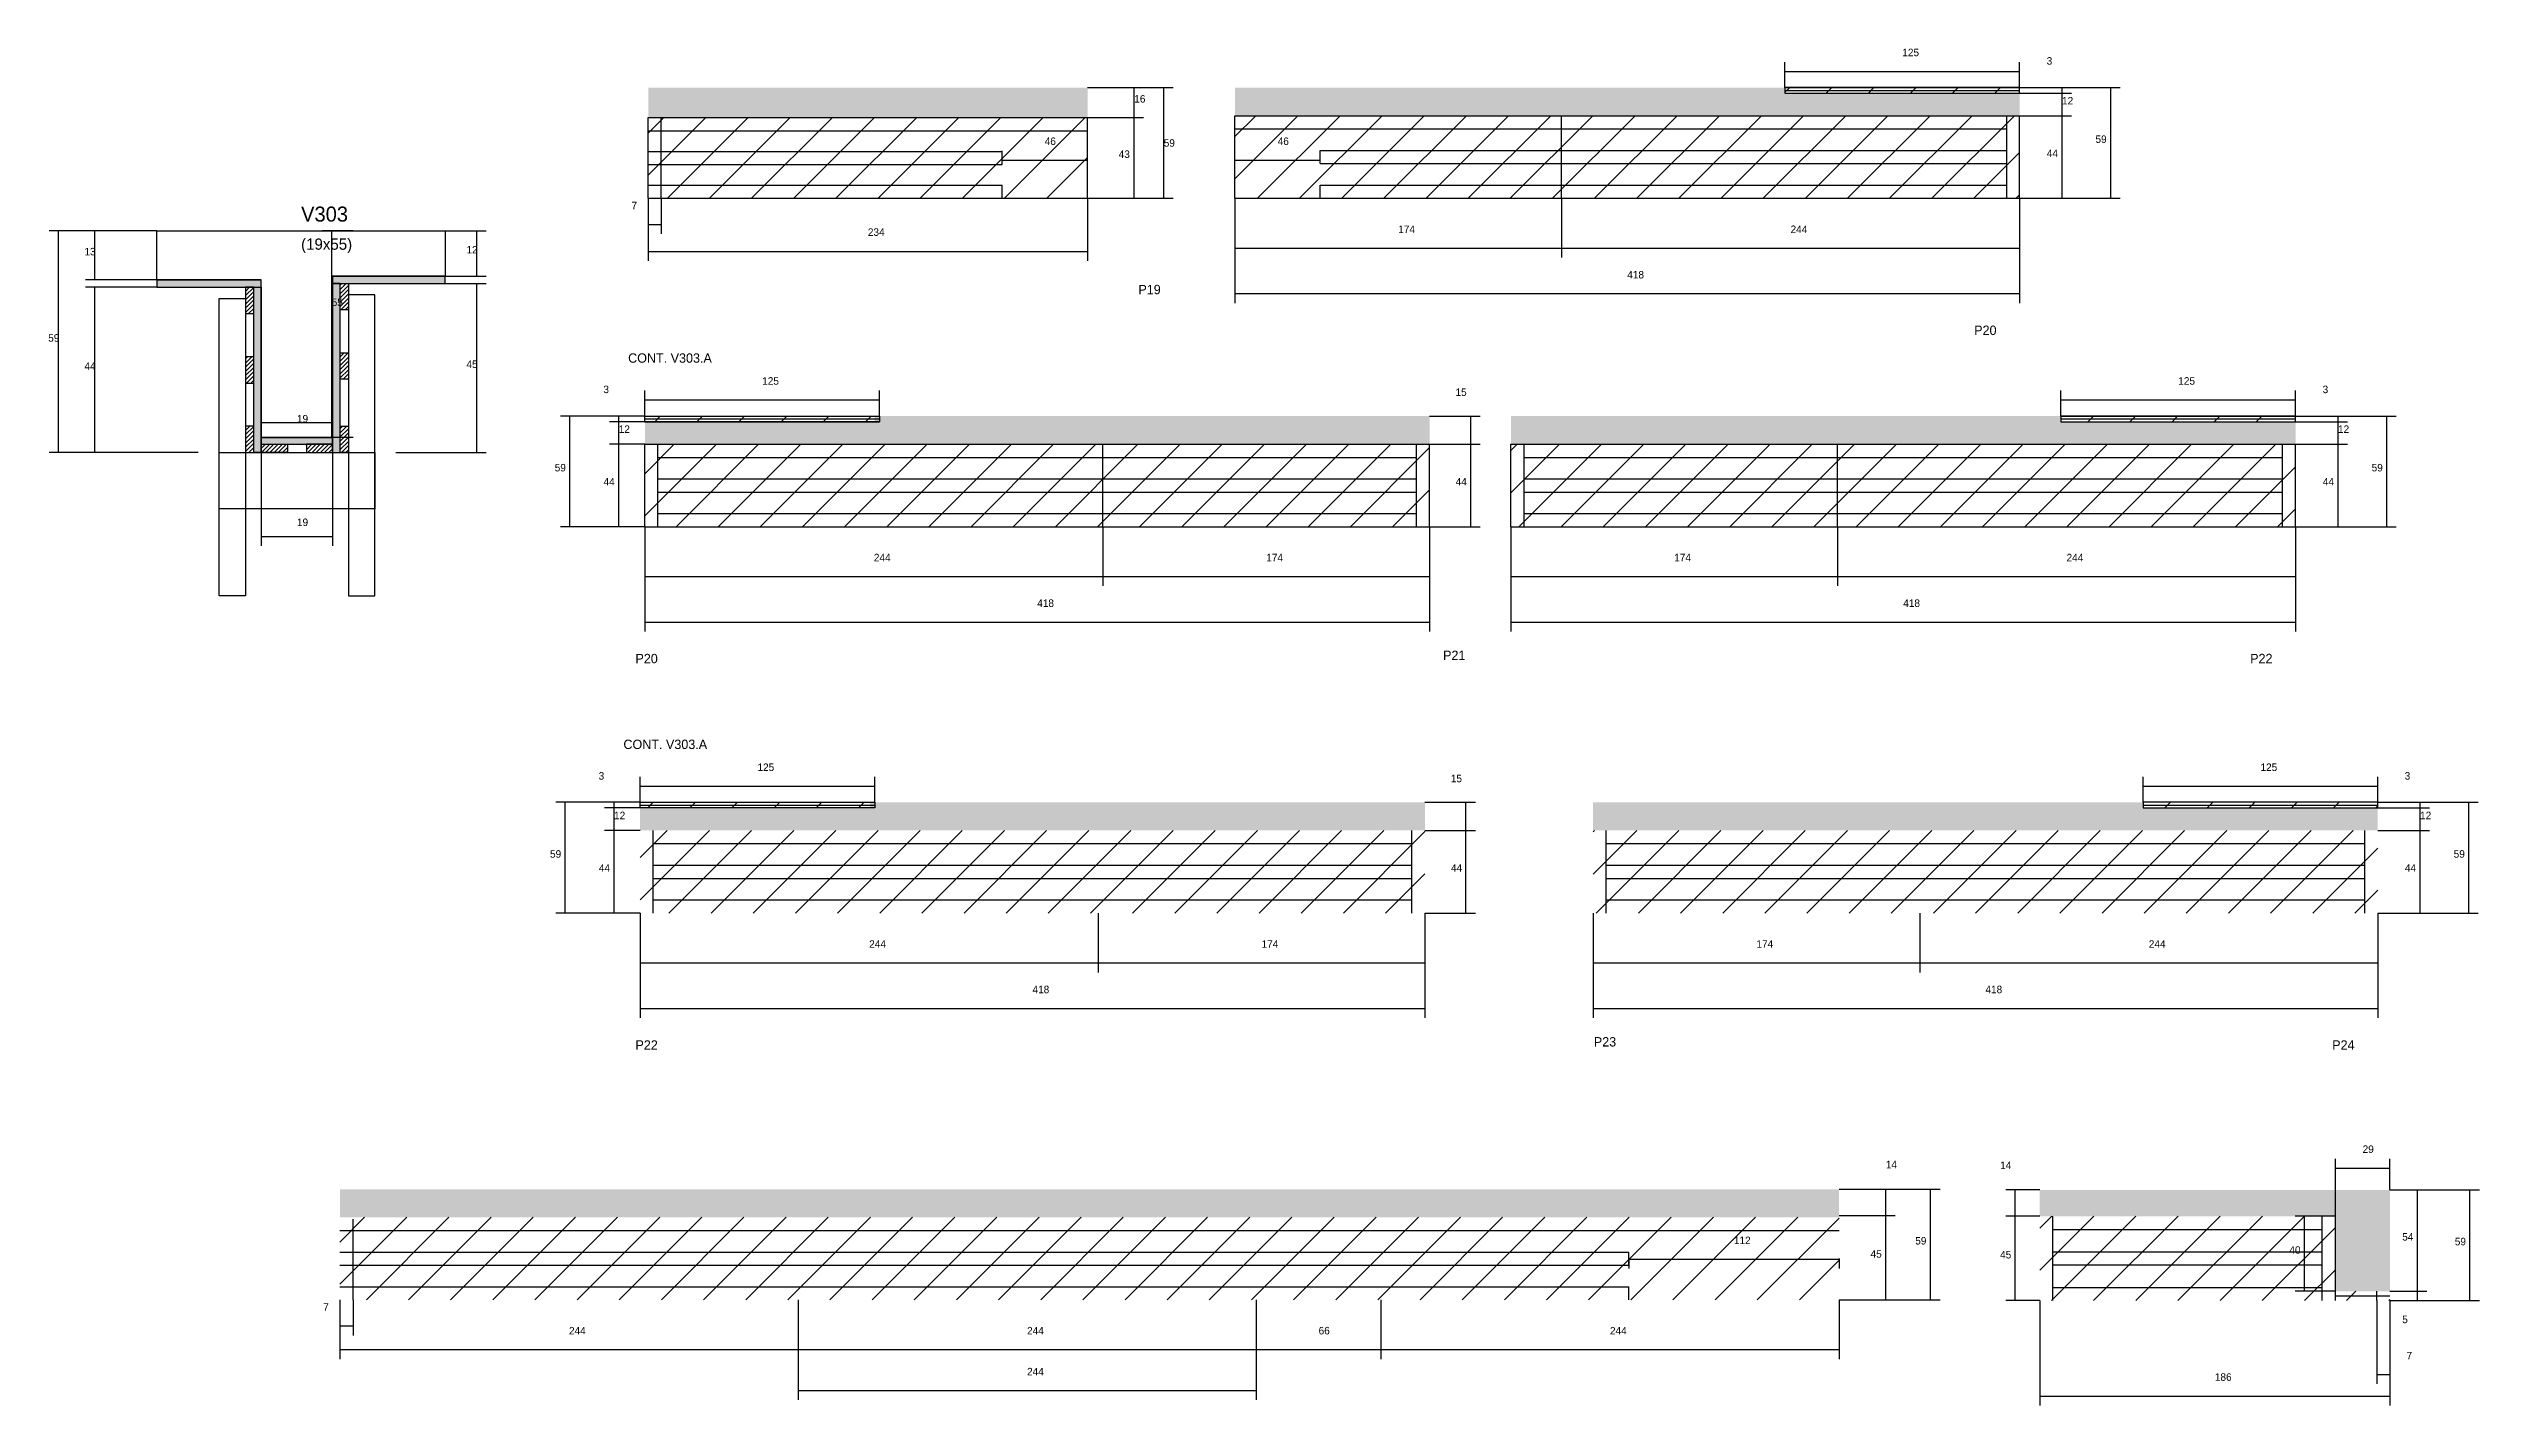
# Model space of a CAD drawing. Header units: metres. Extents: x 5218 to 8032, y 5783 to 7146.
# Drawn here: x 6737 to 8032, y 6424 to 7146 of the extents above; entities that cross this region are included whole.
import ezdxf

# ---------------------------------------------------------------- set-up
doc = ezdxf.new("R2010")
doc.units = ezdxf.units.M
for name, color, linetype in [('CONCRETO', 251, 'Continuous'), ('COTA', 241, 'Continuous'), ('Cota Seção (2x)', 4, 'Continuous'), ('Hachura', 253, 'Continuous'), ('Madeira', 126, 'Continuous'), ('NOMENCLATURA', 7, 'Continuous'), ('Painéis', 200, 'Continuous'), ('REAPROVEITAMENTO', 251, 'Continuous'), ('SARR_2.2x7', 40, 'Continuous'), ('SARR_3.5x7', 81, 'Continuous'), ('SARR_EDITAR', 141, 'Continuous'), ('Texto Seção', 7, 'Continuous')]:
    doc.layers.add(name, color=color, linetype=linetype)

msp = doc.modelspace()

# ---------------------------------------------------------------- hatches: boundary and pattern name
at = {"layer": 'COTA'}
h = msp.add_hatch(dxfattribs=at)
h.set_pattern_fill('AR-CONC', scale=0.03)
h.paths.add_polyline_path([(7290.4, 7109.6), (7290.4, 7125.6), (7290.4, 7125.6), (7056.4, 7125.6), (7056.4, 7125.6), (7056.4, 7109.6), (7056.4, 7109.6), (7290.4, 7109.6)])
h = msp.add_hatch(dxfattribs=at)
h.set_pattern_fill('AR-CONC', scale=0.03)
h.paths.add_polyline_path([(7368.9, 7125.6), (7368.9, 7110.6), (7368.9, 7110.6), (7786.9, 7110.6), (7786.9, 7110.6), (7786.9, 7122.6), (7786.9, 7122.6), (7661.9, 7122.6), (7661.9, 7122.6), (7661.9, 7125.6), (7661.9, 7125.6), (7368.9, 7125.6)])
h = msp.add_hatch(dxfattribs=at)
h.set_pattern_fill('AR-CONC', scale=0.03)
h.paths.add_polyline_path([(7472.6, 6935.6), (7472.6, 6950.6), (7472.6, 6950.6), (7177.1, 6950.6), (7177.1, 6950.6), (7177.1, 6947.6), (7177.1, 6947.6), (7054.6, 6947.6), (7054.6, 6947.6), (7054.6, 6935.6), (7054.6, 6935.6), (7472.6, 6935.6)])
h = msp.add_hatch(dxfattribs=at)
h.set_pattern_fill('AR-CONC', scale=0.03)
h.paths.add_polyline_path([(7515.9, 6950.6), (7515.9, 6935.6), (7515.9, 6935.6), (7933.9, 6935.6), (7933.9, 6935.6), (7933.9, 6947.6), (7933.9, 6947.6), (7808.9, 6947.6), (7808.9, 6947.6), (7808.9, 6950.6), (7808.9, 6950.6), (7515.9, 6950.6)])
h = msp.add_hatch(dxfattribs=at)
h.set_pattern_fill('AR-CONC', scale=0.03)
h.paths.add_polyline_path([(7470.1, 6729.8), (7470.1, 6744.8), (7470.1, 6744.8), (7174.6, 6744.8), (7174.6, 6744.8), (7174.6, 6741.8), (7174.6, 6741.8), (7052.1, 6741.8), (7052.1, 6741.8), (7052.1, 6729.8), (7052.1, 6729.8), (7470.1, 6729.8)])
h = msp.add_hatch(dxfattribs=at)
h.set_pattern_fill('AR-CONC', scale=0.03)
h.paths.add_polyline_path([(7559.7, 6744.8), (7559.7, 6729.8), (7559.7, 6729.8), (7977.7, 6729.8), (7977.7, 6729.8), (7977.7, 6741.8), (7977.7, 6741.8), (7852.7, 6741.8), (7852.7, 6741.8), (7852.7, 6744.8), (7852.7, 6744.8), (7559.7, 6744.8)])
h = msp.add_hatch(dxfattribs=at)
h.set_pattern_fill('AR-CONC', scale=0.03)
h.paths.add_polyline_path([(7690.7, 6523.7), (7690.7, 6538.7), (7690.7, 6538.7), (6892.2, 6538.7), (6892.2, 6538.7), (6892.2, 6523.7), (6892.2, 6523.7), (7690.7, 6523.7)])
h = msp.add_hatch(dxfattribs=at)
h.set_pattern_fill('AR-CONC', scale=0.03)
h.paths.add_polyline_path([(7797.6, 6538.3), (7797.6, 6524.3), (7797.6, 6524.3), (7955.1, 6524.3), (7955.1, 6524.3), (7955.1, 6484.3), (7955.1, 6484.3), (7984.1, 6484.3), (7984.1, 6484.3), (7984.1, 6538.3), (7984.1, 6538.3), (7797.6, 6538.3)])
at = {"layer": 'Hachura'}
h = msp.add_hatch(color=8, dxfattribs=at)
h.dxf.hatch_style = 1
h.paths.add_polyline_path([(6850.3, 7019.2), (6850.3, 7023.2), (6850.3, 7023.2), (6794.7, 7023.2), (6794.7, 7023.2), (6794.7, 7019.2), (6794.7, 7019.2), (6850.3, 7019.2)])
h = msp.add_hatch(dxfattribs=at)
h.set_pattern_fill('ANSI31', scale=0.5)
h.paths.add_polyline_path([(6841.9, 7005.2), (6846.3, 7005.2), (6846.3, 7005.2), (6846.3, 7019.2), (6846.3, 7019.2), (6841.9, 7019.2), (6841.9, 7019.2), (6841.9, 7005.2)])
h = msp.add_hatch(color=8, dxfattribs=at)
h.dxf.hatch_style = 1
h.paths.add_polyline_path([(6846.3, 7019.2), (6850.3, 7019.2), (6850.3, 7019.2), (6850.3, 6931.2), (6850.3, 6931.2), (6846.3, 6931.2), (6846.3, 6931.2), (6846.3, 7019.2)])
h = msp.add_hatch(color=8, dxfattribs=at)
h.dxf.hatch_style = 1
h.paths.add_polyline_path([(6948.3, 7021.2), (6948.3, 7025.2), (6948.3, 7025.2), (6888.3, 7025.2), (6888.3, 7025.2), (6888.3, 7021.2), (6888.3, 7021.2), (6948.3, 7021.2)])
h = msp.add_hatch(color=8, dxfattribs=at)
h.dxf.hatch_style = 1
h.paths.add_polyline_path([(6892.3, 7021.2), (6888.3, 7021.2), (6888.3, 7021.2), (6888.3, 6931.2), (6888.3, 6931.2), (6892.3, 6931.2), (6892.3, 6931.2), (6892.3, 7021.2)])
h = msp.add_hatch(dxfattribs=at)
h.set_pattern_fill('ANSI31', scale=0.5)
h.paths.add_polyline_path([(6896.7, 7007.2), (6892.3, 7007.2), (6892.3, 7007.2), (6892.3, 7021.2), (6892.3, 7021.2), (6896.7, 7021.2), (6896.7, 7021.2), (6896.7, 7007.2)])
h = msp.add_hatch(dxfattribs=at)
h.set_pattern_fill('ANSI31', scale=0.5)
h.paths.add_polyline_path([(6841.9, 6968.2), (6846.3, 6968.2), (6846.3, 6968.2), (6846.3, 6982.2), (6846.3, 6982.2), (6841.9, 6982.2), (6841.9, 6982.2), (6841.9, 6968.2)])
h = msp.add_hatch(dxfattribs=at)
h.set_pattern_fill('ANSI31', scale=0.5)
h.paths.add_polyline_path([(6896.7, 6970.2), (6892.3, 6970.2), (6892.3, 6970.2), (6892.3, 6984.2), (6892.3, 6984.2), (6896.7, 6984.2), (6896.7, 6984.2), (6896.7, 6970.2)])
h = msp.add_hatch(dxfattribs=at)
h.set_pattern_fill('ANSI31', scale=0.5)
h.paths.add_polyline_path([(6841.9, 6931.2), (6846.3, 6931.2), (6846.3, 6931.2), (6846.3, 6945.2), (6846.3, 6945.2), (6841.9, 6945.2), (6841.9, 6945.2), (6841.9, 6931.2)])
h = msp.add_hatch(dxfattribs=at)
h.set_pattern_fill('ANSI31', scale=0.5)
h.paths.add_polyline_path([(6896.7, 6931.2), (6892.3, 6931.2), (6892.3, 6931.2), (6892.3, 6945.2), (6892.3, 6945.2), (6896.7, 6945.2), (6896.7, 6945.2), (6896.7, 6931.2)])
h = msp.add_hatch(color=8, dxfattribs=at)
h.dxf.hatch_style = 1
h.paths.add_polyline_path([(6888.3, 6935.6), (6888.3, 6939.2), (6888.3, 6939.2), (6850.3, 6939.2), (6850.3, 6939.2), (6850.3, 6935.6), (6850.3, 6935.6), (6888.3, 6935.6)])
h = msp.add_hatch(dxfattribs=at)
h.set_pattern_fill('ANSI31', scale=0.5)
h.paths.add_polyline_path([(6850.3, 6931.2), (6850.3, 6935.6), (6850.3, 6935.6), (6864.3, 6935.6), (6864.3, 6935.6), (6864.3, 6931.2), (6864.3, 6931.2), (6850.3, 6931.2)])
h = msp.add_hatch(dxfattribs=at)
h.set_pattern_fill('ANSI31', scale=0.5)
h.paths.add_polyline_path([(6888.3, 6931.2), (6888.3, 6935.6), (6888.3, 6935.6), (6874.3, 6935.6), (6874.3, 6935.6), (6874.3, 6931.2), (6874.3, 6931.2), (6888.3, 6931.2)])
at = {"layer": 'REAPROVEITAMENTO'}
h = msp.add_hatch(dxfattribs=at)
h.set_pattern_fill('ANSI31', scale=5)
h.paths.add_polyline_path([(7661.9, 7122.6), (7661.9, 7125.6), (7661.9, 7125.6), (7786.9, 7125.6), (7786.9, 7125.6), (7786.9, 7122.6), (7786.9, 7122.6), (7661.9, 7122.6)])
h = msp.add_hatch(dxfattribs=at)
h.set_pattern_fill('ANSI31', scale=5)
h.paths.add_polyline_path([(7056.4, 7066.6), (7290.4, 7066.6), (7290.4, 7066.6), (7290.4, 7109.6), (7290.4, 7109.6), (7056.4, 7109.6), (7056.4, 7109.6), (7056.4, 7066.6)])
h = msp.add_hatch(dxfattribs=at)
h.set_pattern_fill('ANSI31', scale=5)
h.paths.add_polyline_path([(7368.9, 7110.6), (7368.9, 7066.6), (7368.9, 7066.6), (7786.9, 7066.6), (7786.9, 7066.6), (7786.9, 7110.6), (7786.9, 7110.6), (7368.9, 7110.6)])
h = msp.add_hatch(dxfattribs=at)
h.set_pattern_fill('ANSI31', scale=5)
h.paths.add_polyline_path([(7054.6, 6947.6), (7054.6, 6950.6), (7054.6, 6950.6), (7179.6, 6950.6), (7179.6, 6950.6), (7179.6, 6947.6), (7179.6, 6947.6), (7054.6, 6947.6)])
h = msp.add_hatch(dxfattribs=at)
h.set_pattern_fill('ANSI31', scale=5)
h.paths.add_polyline_path([(7808.9, 6947.6), (7808.9, 6950.6), (7808.9, 6950.6), (7933.9, 6950.6), (7933.9, 6950.6), (7933.9, 6947.6), (7933.9, 6947.6), (7808.9, 6947.6)])
h = msp.add_hatch(dxfattribs=at)
h.set_pattern_fill('ANSI31', scale=5)
h.paths.add_polyline_path([(7054.6, 6935.6), (7054.6, 6891.6), (7054.6, 6891.6), (7472.6, 6891.6), (7472.6, 6891.6), (7472.6, 6935.6), (7472.6, 6935.6), (7054.6, 6935.6)])
h = msp.add_hatch(dxfattribs=at)
h.set_pattern_fill('ANSI31', scale=5)
h.paths.add_polyline_path([(7515.9, 6935.6), (7515.9, 6891.6), (7515.9, 6891.6), (7933.9, 6891.6), (7933.9, 6891.6), (7933.9, 6935.6), (7933.9, 6935.6), (7515.9, 6935.6)])
h = msp.add_hatch(dxfattribs=at)
h.set_pattern_fill('ANSI31', scale=5)
h.paths.add_polyline_path([(7052.1, 6741.8), (7052.1, 6744.8), (7052.1, 6744.8), (7177.1, 6744.8), (7177.1, 6744.8), (7177.1, 6741.8), (7177.1, 6741.8), (7052.1, 6741.8)])
h = msp.add_hatch(dxfattribs=at)
h.set_pattern_fill('ANSI31', scale=5)
h.paths.add_polyline_path([(7852.7, 6741.8), (7852.7, 6744.8), (7852.7, 6744.8), (7977.7, 6744.8), (7977.7, 6744.8), (7977.7, 6741.8), (7977.7, 6741.8), (7852.7, 6741.8)])
h = msp.add_hatch(dxfattribs=at)
h.set_pattern_fill('ANSI31', scale=5)
h.paths.add_polyline_path([(7470.1, 6685.8), (7470.1, 6729.8), (7470.1, 6729.8), (7052.1, 6729.8), (7052.1, 6729.8), (7052.1, 6685.8), (7052.1, 6685.8), (7470.1, 6685.8)])
h = msp.add_hatch(dxfattribs=at)
h.set_pattern_fill('ANSI31', scale=5)
h.paths.add_polyline_path([(7559.7, 6729.8), (7559.7, 6685.8), (7559.7, 6685.8), (7977.7, 6685.8), (7977.7, 6685.8), (7977.7, 6729.8), (7977.7, 6729.8), (7559.7, 6729.8)])
h = msp.add_hatch(dxfattribs=at)
h.set_pattern_fill('ANSI31', scale=5)
h.paths.add_polyline_path([(6892.2, 6523.7), (6892.2, 6479.7), (6892.2, 6479.7), (7690.7, 6479.7), (7690.7, 6479.7), (7690.7, 6523.7), (7690.7, 6523.7), (6892.2, 6523.7)])
h = msp.add_hatch(dxfattribs=at)
h.set_pattern_fill('ANSI31', scale=5)
h.paths.add_polyline_path([(7955.1, 6484.3), (7955.1, 6524.3), (7955.1, 6524.3), (7797.6, 6524.3), (7797.6, 6524.3), (7797.6, 6479.3), (7797.6, 6479.3), (7984.1, 6479.3), (7984.1, 6479.3), (7984.1, 6484.3), (7984.1, 6484.3), (7955.1, 6484.3)])

# ---------------------------------------------------------------- linework, layer by layer
at = {"layer": 'CONCRETO'}
msp.add_lwpolyline([(6794.7, 7023.2), (6794.7, 7049.2), (6948.3, 7049.2), (6948.3, 7025.2), (6888.3, 7025.2), (6888.3, 6939.2), (6850.3, 6939.2), (6850.3, 7023.2)], close=True, dxfattribs=at)
at = {"layer": 'COTA'}
for p, q in [((7661.9, 7125.6), (7661.9, 7139.2)), ((7786.9, 7125.6), (7786.9, 7139.2)), ((7290.4, 7125.6), (7320.3, 7125.6)), ((7290.4, 7125.6), (7336, 7125.6)), ((7315.3, 7109.6), (7315.3, 7125.6)), ((7331, 7066.6), (7331, 7125.6)), ((7661.9, 7134.2), (7786.9, 7134.2)), ((7786.9, 7125.6), (7814.5, 7125.6)), ((7786.9, 7125.6), (7840.5, 7125.6)), ((7786.9, 7122.6), (7814.5, 7122.6)), ((7786.9, 7122.6), (7814.5, 7122.6)), ((7809.5, 7122.6), (7809.5, 7125.6)), ((7809.5, 7110.6), (7809.5, 7122.6)), ((7835.5, 7066.6), (7835.5, 7125.6)), ((7290.4, 7109.6), (7320.3, 7109.6)), ((7290.4, 7109.6), (7320.3, 7109.6)), ((7315.3, 7066.6), (7315.3, 7109.6)), ((7786.9, 7110.6), (7814.5, 7110.6)), ((7786.9, 7110.6), (7814.5, 7110.6)), ((7809.5, 7066.6), (7809.5, 7110.6)), ((7244.9, 7086), (7244.9, 7091.9)), ((7244.9, 7086.9), (7290.4, 7086.9)), ((7290.4, 7086), (7290.4, 7091.9)), ((7368.9, 7086), (7368.9, 7091.9)), ((7368.9, 7086.9), (7414.4, 7086.9)), ((7414.4, 7086), (7414.4, 7091.9)), ((7056.3, 7066.6), (7056.3, 7047.7)), ((7056.4, 7066.6), (7056.4, 7033.3)), ((7063.3, 7066.6), (7063.3, 7047.7)), ((7290.4, 7066.6), (7290.4, 7033.3)), ((7290.4, 7066.6), (7320.3, 7066.6)), ((7290.4, 7066.6), (7336, 7066.6)), ((7368.9, 7066.6), (7368.9, 7035.1)), ((7368.9, 7066.6), (7368.9, 7010.8)), ((7542.9, 7066.6), (7542.9, 7035.1)), ((7542.9, 7066.6), (7542.9, 7035.1)), ((7786.9, 7066.6), (7786.9, 7035.1)), ((7786.9, 7066.6), (7786.9, 7010.8)), ((7786.9, 7066.6), (7814.5, 7066.6)), ((7786.9, 7066.6), (7840.5, 7066.6)), ((6794.7, 7049.2), (6737.3, 7049.2)), ((6742.3, 6931.2), (6742.3, 7049.2)), ((6794.7, 7049.2), (6756.6, 7049.2)), ((6761.6, 7023.2), (6761.6, 7049.2)), ((6948.3, 7049.2), (6970.1, 7049.2)), ((6965.1, 7025.2), (6965.1, 7049.2)), ((7056.3, 7052.7), (7063.3, 7052.7)), ((7056.4, 7038.3), (7290.4, 7038.3)), ((7368.9, 7040.1), (7542.9, 7040.1)), ((7542.9, 7040.1), (7786.9, 7040.1)), ((6794.7, 7023.2), (6756.6, 7023.2)), ((6794.7, 7019.2), (6756.6, 7019.2)), ((6761.6, 6931.2), (6761.6, 7019.2)), ((6948.3, 7025.2), (6970.1, 7025.2)), ((6948.3, 7021.2), (6970.1, 7021.2)), ((6965.1, 6931.2), (6965.1, 7021.2)), ((7368.9, 7015.8), (7786.9, 7015.8)), ((7054.6, 6950.6), (7054.6, 6964.2)), ((7054.6, 6959.2), (7179.6, 6959.2)), ((7179.6, 6950.6), (7179.6, 6964.2)), ((7808.9, 6950.6), (7808.9, 6964.2)), ((7808.9, 6959.2), (7933.9, 6959.2)), ((7933.9, 6950.6), (7933.9, 6964.2)), ((7054.6, 6950.6), (7009.7, 6950.6)), ((7014.7, 6891.6), (7014.7, 6950.6)), ((7054.6, 6950.6), (7035.7, 6950.6)), ((7054.6, 6947.6), (7035.7, 6947.6)), ((7054.6, 6947.6), (7035.7, 6947.6)), ((7040.7, 6947.6), (7040.7, 6950.6)), ((7040.7, 6935.6), (7040.7, 6947.6)), ((7472.6, 6950.6), (7499.5, 6950.6)), ((7494.5, 6935.6), (7494.5, 6950.6)), ((7933.9, 6950.6), (7961.5, 6950.6)), ((7933.9, 6950.6), (7987.5, 6950.6)), ((7933.9, 6947.6), (7961.5, 6947.6)), ((7933.9, 6947.6), (7961.5, 6947.6)), ((7956.5, 6947.6), (7956.5, 6950.6)), ((7956.5, 6935.6), (7956.5, 6947.6)), ((7982.5, 6891.6), (7982.5, 6950.6)), ((6816.7, 6931.2), (6737.3, 6931.2)), ((6816.7, 6931.2), (6756.6, 6931.2)), ((6850.3, 6931.2), (6850.3, 6881.5)), ((6888.3, 6931.2), (6888.3, 6881.5)), ((6921.9, 6931.2), (6970.1, 6931.2)), ((7054.6, 6935.6), (7035.7, 6935.6)), ((7054.6, 6935.6), (7035.7, 6935.6)), ((7040.7, 6891.6), (7040.7, 6935.6)), ((7472.6, 6935.6), (7499.5, 6935.6)), ((7472.6, 6935.6), (7499.5, 6935.6)), ((7494.5, 6891.6), (7494.5, 6935.6)), ((7933.9, 6935.6), (7961.5, 6935.6)), ((7933.9, 6935.6), (7961.5, 6935.6)), ((7956.5, 6891.6), (7956.5, 6935.6)), ((7054.6, 6891.6), (7009.7, 6891.6)), ((7054.6, 6891.6), (7035.7, 6891.6)), ((7054.6, 6891.6), (7054.6, 6860.1)), ((7054.6, 6891.6), (7054.6, 6835.8)), ((7298.6, 6891.6), (7298.6, 6860.1)), ((7298.6, 6891.6), (7298.6, 6860.1)), ((7472.6, 6891.6), (7472.6, 6860.1)), ((7472.6, 6891.6), (7472.6, 6835.8)), ((7472.6, 6891.6), (7499.5, 6891.6)), ((7515.9, 6891.6), (7515.9, 6860.1)), ((7515.9, 6891.6), (7515.9, 6835.8)), ((7689.9, 6891.6), (7689.9, 6860.1)), ((7689.9, 6891.6), (7689.9, 6860.1)), ((7933.9, 6891.6), (7933.9, 6860.1)), ((7933.9, 6891.6), (7933.9, 6835.8)), ((7933.9, 6891.6), (7961.5, 6891.6)), ((7933.9, 6891.6), (7987.5, 6891.6)), ((6850.3, 6886.5), (6888.3, 6886.5)), ((7054.6, 6865.1), (7298.6, 6865.1)), ((7298.6, 6865.1), (7472.6, 6865.1)), ((7515.9, 6865.1), (7689.9, 6865.1)), ((7689.9, 6865.1), (7933.9, 6865.1)), ((7054.6, 6840.8), (7472.6, 6840.8)), ((7515.9, 6840.8), (7933.9, 6840.8)), ((7052.1, 6744.8), (7052.1, 6758.4)), ((7052.1, 6753.4), (7177.1, 6753.4)), ((7177.1, 6744.8), (7177.1, 6758.4)), ((7852.7, 6744.8), (7852.7, 6758.4)), ((7852.7, 6753.4), (7977.7, 6753.4)), ((7977.7, 6744.8), (7977.7, 6758.4)), ((7052.1, 6744.8), (7007.2, 6744.8)), ((7012.2, 6685.8), (7012.2, 6744.8)), ((7052.1, 6744.8), (7033.2, 6744.8)), ((7052.1, 6741.8), (7033.2, 6741.8)), ((7052.1, 6741.8), (7033.2, 6741.8)), ((7038.2, 6741.8), (7038.2, 6744.8)), ((7038.2, 6729.8), (7038.2, 6741.8)), ((7470.1, 6744.8), (7497, 6744.8)), ((7492, 6729.8), (7492, 6744.8)), ((7977.7, 6744.8), (8005.2, 6744.8)), ((7977.7, 6744.8), (8031.2, 6744.8)), ((7977.7, 6741.8), (8005.2, 6741.8)), ((7977.7, 6741.8), (8005.2, 6741.8)), ((8000.2, 6741.8), (8000.2, 6744.8)), ((8000.2, 6729.8), (8000.2, 6741.8)), ((8026.2, 6685.8), (8026.2, 6744.8)), ((7052.1, 6729.8), (7033.2, 6729.8)), ((7052.1, 6729.8), (7033.2, 6729.8)), ((7038.2, 6685.8), (7038.2, 6729.8)), ((7470.1, 6729.8), (7497, 6729.8)), ((7470.1, 6729.8), (7497, 6729.8)), ((7492, 6685.8), (7492, 6729.8)), ((7977.7, 6729.8), (8005.2, 6729.8)), ((7977.7, 6729.8), (8005.2, 6729.8)), ((8000.2, 6685.8), (8000.2, 6729.8)), ((7052.1, 6685.8), (7007.2, 6685.8)), ((7052.1, 6685.8), (7033.2, 6685.8)), ((7052.1, 6685.8), (7052.1, 6654.2)), ((7052.1, 6685.8), (7052.1, 6630)), ((7296.1, 6685.8), (7296.1, 6654.2)), ((7296.1, 6685.8), (7296.1, 6654.2)), ((7470.1, 6685.8), (7470.1, 6654.2)), ((7470.1, 6685.8), (7470.1, 6630)), ((7470.1, 6685.8), (7497, 6685.8)), ((7559.7, 6685.8), (7559.7, 6654.2)), ((7559.7, 6685.8), (7559.7, 6630)), ((7733.7, 6685.8), (7733.7, 6654.2)), ((7733.7, 6685.8), (7733.7, 6654.2)), ((7977.7, 6685.8), (7977.7, 6654.2)), ((7977.7, 6685.8), (7977.7, 6630)), ((7977.7, 6685.8), (8005.2, 6685.8)), ((7977.7, 6685.8), (8031.2, 6685.8)), ((7052.1, 6659.2), (7296.1, 6659.2)), ((7296.1, 6659.2), (7470.1, 6659.2)), ((7559.7, 6659.2), (7733.7, 6659.2)), ((7733.7, 6659.2), (7977.7, 6659.2)), ((7052.1, 6635), (7470.1, 6635)), ((7559.7, 6635), (7977.7, 6635)), ((7955.1, 6524.3), (7955.1, 6554.9)), ((7984.1, 6538.3), (7984.1, 6554.9)), ((7690.7, 6538.7), (7720.6, 6538.7)), ((7690.7, 6538.7), (7744.5, 6538.7)), ((7715.6, 6524.7), (7715.6, 6538.7)), ((7739.5, 6479.7), (7739.5, 6538.7)), ((7955.1, 6549.9), (7984.1, 6549.9)), ((7797.6, 6538.3), (7779.6, 6538.3)), ((7784.6, 6524.3), (7784.6, 6538.3)), ((7984.1, 6538.3), (8003.8, 6538.3)), ((7984.1, 6538.3), (8031.8, 6538.3)), ((7998.8, 6484.3), (7998.8, 6538.3)), ((8026.8, 6479.3), (8026.8, 6538.3)), ((7690.7, 6524.7), (7720.6, 6524.7)), ((7690.7, 6524.7), (7720.6, 6524.7)), ((7715.6, 6479.7), (7715.6, 6524.7)), ((7797.6, 6524.3), (7779.6, 6524.3)), ((7797.6, 6524.3), (7779.6, 6524.3)), ((7784.6, 6479.3), (7784.6, 6524.3)), ((7955.1, 6524.3), (7933.7, 6524.3)), ((7938.7, 6484.3), (7938.7, 6524.3)), ((7578.7, 6501.7), (7578.7, 6496.4)), ((7578.7, 6501.4), (7690.7, 6501.4)), ((7690.7, 6501.7), (7690.7, 6496.4)), ((6892.2, 6479.7), (6892.2, 6448.2)), ((6892.2, 6479.7), (6892.2, 6460.8)), ((6899.2, 6479.7), (6899.2, 6460.8)), ((7136.2, 6479.7), (7136.2, 6448.2)), ((7136.2, 6479.7), (7136.2, 6426.4)), ((7136.2, 6479.7), (7136.2, 6448.2)), ((7380.2, 6479.7), (7380.2, 6426.4)), ((7380.2, 6479.7), (7380.2, 6448.2)), ((7380.2, 6479.7), (7380.2, 6448.2)), ((7446.7, 6479.7), (7446.7, 6448.2)), ((7446.7, 6479.7), (7446.7, 6448.2)), ((7690.7, 6479.7), (7690.7, 6448.2)), ((7690.7, 6479.7), (7720.6, 6479.7)), ((7690.7, 6479.7), (7744.5, 6479.7)), ((7797.6, 6479.3), (7779.6, 6479.3)), ((7797.6, 6479.3), (7797.6, 6423.5)), ((7955.1, 6484.3), (7933.7, 6484.3)), ((7977.1, 6479.3), (7977.1, 6434.9)), ((7984.1, 6484.3), (8003.8, 6484.3)), ((7984.1, 6484.3), (8003.8, 6484.3)), ((7984.1, 6479.3), (7984.1, 6423.5)), ((7984.1, 6479.3), (8003.8, 6479.3)), ((7984.1, 6479.3), (8031.8, 6479.3)), ((7984.1, 6479.3), (7984.1, 6434.9)), ((7998.8, 6479.3), (7998.8, 6484.3)), ((6892.2, 6465.8), (6899.2, 6465.8)), ((6892.2, 6453.2), (7136.2, 6453.2)), ((7136.2, 6453.2), (7380.2, 6453.2)), ((7380.2, 6453.2), (7446.7, 6453.2)), ((7446.7, 6453.2), (7690.7, 6453.2)), ((7977.1, 6439.9), (7984.1, 6439.9)), ((7136.2, 6431.4), (7380.2, 6431.4)), ((7797.6, 6428.5), (7984.1, 6428.5))]:
    msp.add_line(p, q, dxfattribs=at)
at = {"layer": 'Cota Seção (2x)'}
for p, q in [((6899.3, 7049.2), (6882.8, 7049.2)), ((6887.8, 6939.2), (6887.8, 7049.2)), ((6850.3, 6931.2), (6850.3, 6952.2)), ((6850.3, 6947.2), (6888.3, 6947.2)), ((6888.3, 6931.2), (6888.3, 6952.2)), ((6899.3, 6939.2), (6882.8, 6939.2))]:
    msp.add_line(p, q, dxfattribs=at)
at = {"layer": 'Madeira'}
for points in [[(6841.9, 7005.2), (6846.3, 7005.2), (6846.3, 7019.2), (6841.9, 7019.2)], [(6896.7, 7007.2), (6892.3, 7007.2), (6892.3, 7021.2), (6896.7, 7021.2)], [(6841.9, 6968.2), (6846.3, 6968.2), (6846.3, 6982.2), (6841.9, 6982.2)], [(6896.7, 6970.2), (6892.3, 6970.2), (6892.3, 6984.2), (6896.7, 6984.2)], [(6841.9, 6931.2), (6846.3, 6931.2), (6846.3, 6945.2), (6841.9, 6945.2)], [(6896.7, 6931.2), (6892.3, 6931.2), (6892.3, 6945.2), (6896.7, 6945.2)], [(6850.3, 6931.2), (6850.3, 6935.6), (6864.3, 6935.6), (6864.3, 6931.2)], [(6888.3, 6931.2), (6888.3, 6935.6), (6874.3, 6935.6), (6874.3, 6931.2)]]:
    msp.add_lwpolyline(points, close=True, dxfattribs=at)
at = {"layer": 'Painéis'}
for p, q in [((7661.9, 7125.6), (7786.9, 7125.6)), ((7661.9, 7122.6), (7786.9, 7122.6)), ((7056.4, 7109.6), (7290.4, 7109.6)), ((7056.4, 7066.6), (7056.4, 7109.6)), ((7290.4, 7066.6), (7290.4, 7109.6)), ((7368.9, 7110.6), (7786.9, 7110.6)), ((7368.9, 7066.6), (7368.9, 7110.6)), ((7542.9, 7066.6), (7542.9, 7110.6)), ((7786.9, 7066.6), (7786.9, 7110.6)), ((7056.4, 7066.6), (7290.4, 7066.6)), ((7368.9, 7066.6), (7786.9, 7066.6)), ((6794.7, 7023.2), (6850.3, 7023.2)), ((6888.3, 7025.2), (6948.3, 7025.2)), ((7054.6, 6950.6), (7179.6, 6950.6)), ((7054.6, 6947.6), (7179.6, 6947.6)), ((7808.9, 6950.6), (7933.9, 6950.6)), ((7808.9, 6947.6), (7933.9, 6947.6)), ((6850.3, 6939.2), (6888.3, 6939.2)), ((7054.6, 6935.6), (7472.6, 6935.6)), ((7054.6, 6891.6), (7054.6, 6935.6)), ((7298.6, 6891.6), (7298.6, 6935.6)), ((7472.6, 6891.6), (7472.6, 6935.6)), ((7515.9, 6935.6), (7933.9, 6935.6)), ((7515.9, 6891.6), (7515.9, 6935.6)), ((7689.9, 6891.6), (7689.9, 6935.6)), ((7933.9, 6891.6), (7933.9, 6935.6)), ((7054.6, 6891.6), (7472.6, 6891.6)), ((7515.9, 6891.6), (7933.9, 6891.6))]:
    msp.add_line(p, q, dxfattribs=at)
for points in [[(7786.9, 7125.6), (7661.9, 7125.6), (7661.9, 7122.6), (7786.9, 7122.6)], [(6850.3, 7019.2), (6850.3, 7023.2), (6794.7, 7023.2), (6794.7, 7019.2)], [(6846.3, 7019.2), (6850.3, 7019.2), (6850.3, 6931.2), (6846.3, 6931.2)], [(6948.3, 7021.2), (6948.3, 7025.2), (6888.3, 7025.2), (6888.3, 7021.2)], [(6892.3, 7021.2), (6888.3, 7021.2), (6888.3, 6931.2), (6892.3, 6931.2)], [(7054.6, 6950.6), (7179.6, 6950.6), (7179.6, 6947.6), (7054.6, 6947.6)], [(7933.9, 6950.6), (7808.9, 6950.6), (7808.9, 6947.6), (7933.9, 6947.6)], [(6888.3, 6935.6), (6888.3, 6939.2), (6850.3, 6939.2), (6850.3, 6935.6)], [(7052.1, 6744.8), (7177.1, 6744.8), (7177.1, 6741.8), (7052.1, 6741.8)], [(7977.7, 6744.8), (7852.7, 6744.8), (7852.7, 6741.8), (7977.7, 6741.8)]]:
    msp.add_lwpolyline(points, close=True, dxfattribs=at)
at = {"layer": 'SARR_2.2x7'}
for p, q in [((7063.3, 7066.6), (7063.3, 7109.6)), ((7780, 7066.6), (7780, 7110.6)), ((7056.4, 7102.6), (7290.4, 7102.6)), ((7368.9, 7103.6), (7542.9, 7103.6)), ((7542.9, 7103.6), (7780, 7103.6)), ((7056.4, 7091.6), (7244.9, 7091.6)), ((7056.4, 7084.6), (7244.9, 7084.6)), ((7244.9, 7084.6), (7244.9, 7091.6)), ((7414.4, 7092.1), (7542.9, 7092.1)), ((7414.4, 7085.1), (7414.4, 7092.1)), ((7414.4, 7085.1), (7542.9, 7085.1)), ((7542.9, 7092.1), (7780, 7092.1)), ((7542.9, 7085.1), (7780, 7085.1)), ((7056.4, 7073.6), (7244.9, 7073.6)), ((7244.9, 7066.6), (7244.9, 7073.6)), ((7414.4, 7073.6), (7542.9, 7073.6)), ((7414.4, 7066.6), (7414.4, 7073.6)), ((7542.9, 7073.6), (7780, 7073.6)), ((7061.5, 6891.6), (7061.5, 6935.6)), ((7061.5, 6928.6), (7298.6, 6928.6)), ((7298.6, 6928.6), (7465.6, 6928.6)), ((7465.6, 6891.6), (7465.6, 6935.6)), ((7522.9, 6891.6), (7522.9, 6935.6)), ((7522.9, 6928.6), (7689.9, 6928.6)), ((7689.9, 6928.6), (7927, 6928.6)), ((7927, 6891.6), (7927, 6935.6)), ((7061.5, 6917.1), (7298.6, 6917.1)), ((7298.6, 6917.1), (7465.6, 6917.1)), ((7522.9, 6917.1), (7689.9, 6917.1)), ((7689.9, 6917.1), (7927, 6917.1)), ((7061.5, 6910.1), (7298.6, 6910.1)), ((7298.6, 6910.1), (7465.6, 6910.1)), ((7522.9, 6910.1), (7689.9, 6910.1)), ((7689.9, 6910.1), (7927, 6910.1)), ((7061.5, 6898.6), (7298.6, 6898.6)), ((7298.6, 6898.6), (7465.6, 6898.6)), ((7522.9, 6898.6), (7689.9, 6898.6)), ((7689.9, 6898.6), (7927, 6898.6)), ((7059, 6685.8), (7059, 6729.8)), ((7059, 6722.8), (7296.1, 6722.8)), ((7296.1, 6722.8), (7463.1, 6722.8)), ((7463.1, 6685.8), (7463.1, 6729.8)), ((7566.6, 6685.8), (7566.6, 6729.8)), ((7566.6, 6722.8), (7733.7, 6722.8)), ((7733.7, 6722.8), (7970.7, 6722.8)), ((7970.7, 6685.8), (7970.7, 6729.8)), ((7059, 6711.3), (7296.1, 6711.3)), ((7296.1, 6711.3), (7463.1, 6711.3)), ((7566.6, 6711.3), (7733.7, 6711.3)), ((7733.7, 6711.3), (7970.7, 6711.3)), ((7059, 6704.3), (7296.1, 6704.3)), ((7296.1, 6704.3), (7463.1, 6704.3)), ((7566.6, 6704.3), (7733.7, 6704.3)), ((7733.7, 6704.3), (7970.7, 6704.3)), ((7059, 6692.8), (7296.1, 6692.8)), ((7296.1, 6692.8), (7463.1, 6692.8)), ((7566.6, 6692.8), (7733.7, 6692.8)), ((7733.7, 6692.8), (7970.7, 6692.8)), ((6892.2, 6516.7), (7136.2, 6516.7)), ((6899.2, 6479.7), (6899.2, 6522.7)), ((7136.2, 6516.7), (7380.2, 6516.7)), ((7380.2, 6516.7), (7446.7, 6516.7)), ((7446.7, 6516.7), (7690.7, 6516.7)), ((7804.6, 6479.3), (7804.6, 6524.3)), ((7804.6, 6517.3), (7948.1, 6517.3)), ((7948.1, 6479.3), (7948.1, 6524.3)), ((7955.1, 6479.3), (7955.1, 6524.3)), ((6892.2, 6505.2), (7136.2, 6505.2)), ((7136.2, 6505.2), (7380.2, 6505.2)), ((7380.2, 6505.2), (7446.7, 6505.2)), ((7446.7, 6505.2), (7578.7, 6505.2)), ((7578.7, 6498.2), (7578.7, 6505.2)), ((7804.6, 6505.3), (7948.1, 6505.3)), ((6892.2, 6498.2), (7136.2, 6498.2)), ((7136.2, 6498.2), (7380.2, 6498.2)), ((7380.2, 6498.2), (7446.7, 6498.2)), ((7446.7, 6498.2), (7578.7, 6498.2)), ((7804.6, 6498.3), (7948.1, 6498.3)), ((6892.2, 6486.7), (7136.2, 6486.7)), ((7136.2, 6486.7), (7380.2, 6486.7)), ((7380.2, 6486.7), (7446.7, 6486.7)), ((7446.7, 6486.7), (7578.7, 6486.7)), ((7578.7, 6479.7), (7578.7, 6486.7)), ((7804.6, 6486.3), (7948.1, 6486.3)), ((7977.1, 6479.3), (7977.1, 6484.3))]:
    msp.add_line(p, q, dxfattribs=at)
at = {"layer": 'SARR_3.5x7'}
for points in [[(6827.9, 7013.2), (6841.9, 7013.2), (6841.9, 6854.8), (6827.9, 6854.8)], [(6910.7, 7015.2), (6896.7, 7015.2), (6896.7, 6854.8), (6910.7, 6854.8)], [(6827.9, 6931.2), (6910.7, 6931.2), (6910.7, 6901.2), (6827.9, 6901.2)]]:
    msp.add_lwpolyline(points, close=True, dxfattribs=at)
at = {"layer": 'SARR_EDITAR'}
for p, q in [((7661.9, 7124.1), (7786.9, 7124.1)), ((7054.6, 6949.1), (7179.6, 6949.1)), ((7808.9, 6949.1), (7933.9, 6949.1)), ((7052.1, 6743.3), (7177.1, 6743.3)), ((7852.7, 6743.3), (7977.7, 6743.3)), ((7955.1, 6481.8), (7984.1, 6481.8))]:
    msp.add_line(p, q, dxfattribs=at)

# ---------------------------------------------------------------- texts
at = {"layer": 'COTA'}
for s, p in [('125', (7724.4, 7142.3)), ('3', (7801.3, 7137.8)), ('16', (7315.3, 7117.6)), ('12', (7809.5, 7116.6)), ('46', (7267.6, 7095)), ('59', (7331, 7094.1)), ('46', (7391.7, 7095)), ('59', (7827.3, 7096.1)), ('43', (7307, 7088.1)), ('44', (7801.4, 7088.6)), ('7', (7047.5, 7060.8)), ('234', (7173.4, 7046.6)), ('174', (7455.9, 7048.1)), ('244', (7664.9, 7048.1)), ('13', (6756.1, 7036.2)), ('12', (6959.6, 7037.2)), ('418', (7577.9, 7023.9)), ('59', (6736.8, 6990.2)), ('44', (6756.1, 6975.2)), ('45', (6959.6, 6976.2)), ('3', (7032.5, 6962.8)), ('125', (7117.1, 6967.3)), ('125', (7871.4, 6967.3)), ('3', (7948.3, 6962.8)), ('15', (7486.4, 6961.3)), ('12', (7040.7, 6941.6)), ('12', (7956.5, 6941.6)), ('59', (7006.6, 6921.1)), ('44', (7032.6, 6913.6)), ('44', (7486.5, 6913.6)), ('44', (7948.4, 6913.6)), ('59', (7974.4, 6921.1)), ('19', (6869.3, 6892)), ('244', (7176.6, 6873.2)), ('174', (7385.6, 6873.2)), ('174', (7602.9, 6873.2)), ('244', (7811.9, 6873.2)), ('418', (7263.6, 6848.9)), ('418', (7724.9, 6848.9)), ('3', (7030, 6756.9)), ('125', (7114.6, 6761.5)), ('15', (7483.9, 6755.5)), ('125', (7915.2, 6761.5)), ('3', (7992, 6756.9)), ('12', (7038.2, 6735.8)), ('12', (8000.2, 6735.8)), ('59', (7004.1, 6715.3)), ('44', (7030.1, 6707.8)), ('44', (7484, 6707.8)), ('44', (7992.1, 6707.8)), ('59', (8018.1, 6715.3)), ('244', (7174.1, 6667.3)), ('174', (7383.1, 6667.3)), ('174', (7646.7, 6667.3)), ('244', (7855.7, 6667.3)), ('418', (7261.1, 6643.1)), ('418', (7768.7, 6643.1)), ('14', (7715.6, 6549.8)), ('14', (7776.5, 6549.4)), ('29', (7969.6, 6558)), ('112', (7634.7, 6509.4)), ('59', (7731.3, 6509.2)), ('54', (7990.7, 6511.3)), ('59', (8018.7, 6508.8)), ('45', (7707.5, 6502.2)), ('45', (7776.5, 6501.8)), ('40', (7930.6, 6504.3)), ('7', (6883.3, 6473.9)), ('244', (7014.2, 6461.3)), ('244', (7258.2, 6461.3)), ('66', (7413.5, 6461.3)), ('244', (7568.7, 6461.3)), ('5', (7990.7, 6467.3)), ('7', (7993, 6448)), ('244', (7258.2, 6439.5)), ('186', (7890.9, 6436.6))]:
    msp.add_text(s, height=4, dxfattribs=at).set_placement(p)
at = {"layer": 'Cota Seção (2x)'}
for s, p in [('55', (6887.8, 7009.2)), ('19', (6869.3, 6947.2))]:
    msp.add_text(s, height=4, dxfattribs=at).set_placement(p)
at = {"layer": 'NOMENCLATURA'}
for s, p in [('P19', (7317.5, 7015.5)), ('P20', (7762.7, 6993.8)), ('P20', (7049.6, 6818.9)), ('P21', (7479.8, 6820.6)), ('P22', (7909.7, 6818.9)), ('P22', (7049.6, 6613)), ('P23', (7560.1, 6614.7)), ('P24', (7953.4, 6613))]:
    msp.add_text(s, height=5, dxfattribs=at).set_placement(p)
at = {"layer": 'Texto Seção'}
for s, height, p in [('V303', 8, (6871.5, 7054.2)), ('(19x55)', 6, (6871.5, 7039.2)), ('CONT. V303.A', 5, (7045.7, 6979)), ('CONT. V303.A', 5, (7043.2, 6773.2))]:
    msp.add_text(s, height=height, dxfattribs=at).set_placement(p)

doc.saveas('drawing.dxf')
